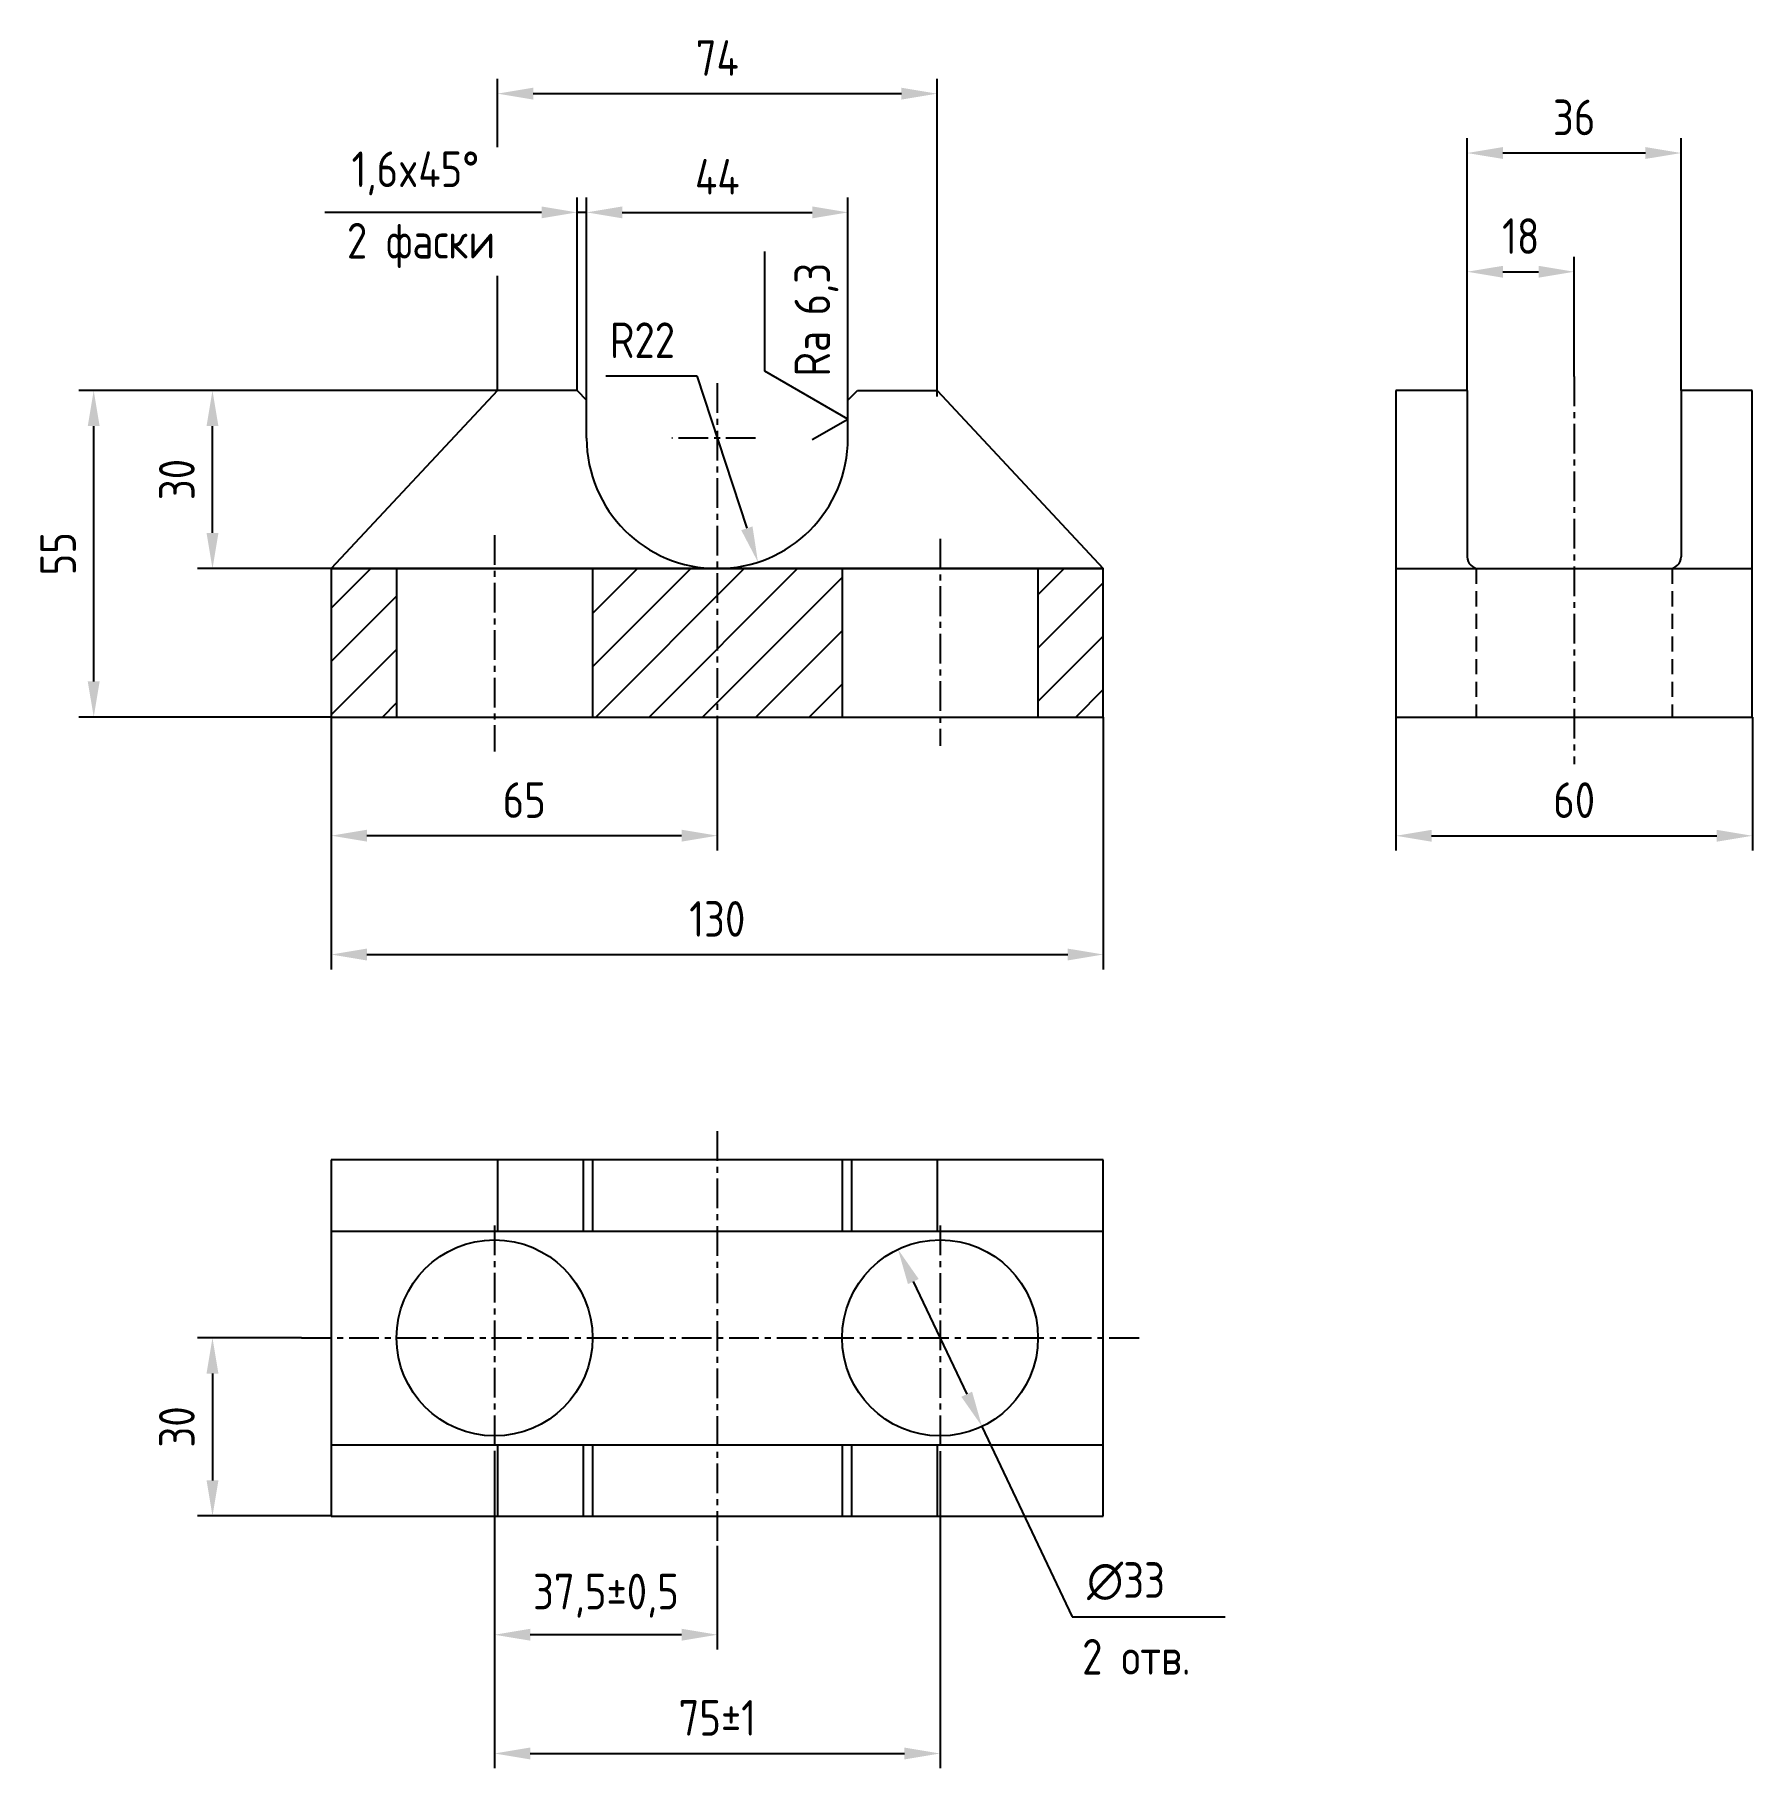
# Model space of a CAD drawing. Header units: millimetres. Extents: x 883 to 1172, y -8 to 284.
import ezdxf

# ---------------------------------------------------------------- set-up
doc = ezdxf.new("R2010")
doc.units = ezdxf.units.MM
doc.header["$LTSCALE"] = 4
doc.linetypes.add('CENTER', pattern=[2, 1.25, -0.25, 0.25, -0.25])
doc.linetypes.add('HIDDEN', pattern=[9.525, 6.35, -3.175])
for name, color, linetype in [('centr', 5, 'CENTER'), ('Cont', 6, 'Continuous'), ('DIM', 7, 'Continuous'), ('HATCH', 2, 'Continuous'), ('Hide', 2, 'HIDDEN'), ('Text', 3, 'Continuous')]:
    doc.layers.add(name, color=color, linetype=linetype)
doc.styles.add('Style1', font='romans.shx', dxfattribs={"width": 0.8})
doc.dimstyles.new('Dia_2', dxfattribs={"dimscale": 2, "dimtxt": 3, "dimasz": 3, "dimexe": 1.25, "dimexo": 0, "dimgap": 1.5, "dimtad": 1, "dimtih": 1, "dimtoh": 1, "dimtxsty": 'Style1', "dimcen": 2.5, "dimclrt": 3, "dimadec": 0, "dimazin": 0, "dimtfac": 1, "dimtmove": 0, "dimatfit": 2, "dimfxl": 1, "dimarcsym": 0})
doc.dimstyles.new('Lin_2', dxfattribs={"dimscale": 2, "dimtxt": 3, "dimasz": 3, "dimexe": 1.25, "dimexo": 0, "dimgap": 1.5, "dimtad": 1, "dimtxsty": 'Style1', "dimcen": 2.5, "dimclrt": 3, "dimadec": 0, "dimazin": 0, "dimtfac": 1, "dimtmove": 0, "dimatfit": 3, "dimldrblk": 'DOT', "dimfxl": 1, "dimarcsym": 0})
doc.dimstyles.new('Rad2', dxfattribs={"dimscale": 2, "dimtxt": 3, "dimasz": 3, "dimexe": 1.25, "dimexo": 0, "dimgap": 1.5, "dimtad": 1, "dimtoh": 1, "dimtxsty": 'Style1', "dimcen": 2.5, "dimse1": 1, "dimclrt": 3, "dimadec": 0, "dimazin": 0, "dimtfac": 1, "dimtmove": 0, "dimatfit": 3, "dimldrblk": 'DOT', "dimfxl": 1, "dimarcsym": 0})

# ---------------------------------------------------------------- blocks, each defined once
blk = doc.blocks.new('*D5')
at = {"layer": 'Defpoints', "color": 0, "transparency": 16777216}
for p in [(1062.63, 168.94), (932.63, 148.96), (1062.63, 128.94)]:
    blk.add_point(p, dxfattribs=at)
at = {"layer": 'DIM', "color": 0, "lineweight": -2, "transparency": 16777216}
for p, q in [((1062.63, 168.94), (1062.63, 126.44)), ((932.63, 148.96), (932.63, 126.44)), ((938.63, 128.94), (1056.63, 128.94))]:
    blk.add_line(p, q, dxfattribs=at)
at = {"layer": 'DIM', "color": 0, "transparency": 16777216}
for points in [[(938.63, 129.94), (938.63, 127.94), (932.63, 128.94)], [(1056.63, 129.94), (1056.63, 127.94), (1062.63, 128.94)]]:
    blk.add_solid(points, dxfattribs=at)
at = {"layer": 'DIM', "color": 3, "transparency": 16777216, "insert": (997.63, 134.94), "char_height": 6, "attachment_point": 5, "style": 'Style1'}
blk.add_mtext('130', dxfattribs=at)
blk = doc.blocks.new('_Dot')
at = {"color": 0, "linetype": 'ByBlock', "lineweight": -2}
blk.add_line((-0.5, 0), (-1, 0), dxfattribs=at)
at = {"color": 0, "linetype": 'ByBlock', "const_width": 0.5}
blk.add_lwpolyline([(-0.25, 0, 1), (0.25, 0, 1)], format="xyb", close=True, dxfattribs=at)
blk = doc.blocks.new('*D6')
at = {"layer": 'Defpoints', "color": 0, "transparency": 16777216}
for p in [(1111.91, 168.94), (1171.91, 168.94), (1171.91, 148.94)]:
    blk.add_point(p, dxfattribs=at)
at = {"layer": 'DIM', "color": 0, "lineweight": -2, "transparency": 16777216}
for p, q in [((1111.91, 168.94), (1111.91, 146.44)), ((1171.91, 168.94), (1171.91, 146.44)), ((1117.91, 148.94), (1165.91, 148.94))]:
    blk.add_line(p, q, dxfattribs=at)
at = {"layer": 'DIM', "color": 0, "transparency": 16777216}
for points in [[(1117.91, 149.94), (1117.91, 147.94), (1111.91, 148.94)], [(1165.91, 149.94), (1165.91, 147.94), (1171.91, 148.94)]]:
    blk.add_solid(points, dxfattribs=at)
at = {"layer": 'DIM', "color": 3, "transparency": 16777216, "insert": (1141.91, 154.94), "char_height": 6, "attachment_point": 5, "style": 'Style1'}
blk.add_mtext('60', dxfattribs=at)
blk = doc.blocks.new('*D7')
at = {"layer": 'Defpoints', "color": 0, "transparency": 16777216}
for p in [(912.63, 223.94), (960.63, 223.94), (932.63, 193.94)]:
    blk.add_point(p, dxfattribs=at)
at = {"layer": 'DIM', "color": 0, "lineweight": -2, "transparency": 16777216}
for p, q in [((960.63, 223.94), (910.13, 223.94)), ((912.63, 199.94), (912.63, 217.94)), ((932.63, 193.94), (910.13, 193.94))]:
    blk.add_line(p, q, dxfattribs=at)
at = {"layer": 'DIM', "color": 0, "transparency": 16777216}
for points in [[(911.63, 217.94), (913.63, 217.94), (912.63, 223.94)], [(911.63, 199.94), (913.63, 199.94), (912.63, 193.94)]]:
    blk.add_solid(points, dxfattribs=at)
at = {"layer": 'DIM', "color": 3, "transparency": 16777216, "insert": (906.63, 208.94), "char_height": 6, "attachment_point": 5, "rotation": 90, "style": 'Style1'}
blk.add_mtext('30', dxfattribs=at)
blk = doc.blocks.new('*D8')
at = {"layer": 'Defpoints', "color": 0, "transparency": 16777216}
for p in [(932.63, 168.94), (997.63, 164.91), (997.63, 148.96)]:
    blk.add_point(p, dxfattribs=at)
at = {"layer": 'DIM', "color": 0, "lineweight": -2, "transparency": 16777216}
for p, q in [((932.63, 168.94), (932.63, 146.46)), ((997.63, 164.91), (997.63, 146.46)), ((938.63, 148.96), (991.63, 148.96))]:
    blk.add_line(p, q, dxfattribs=at)
at = {"layer": 'DIM', "color": 0, "transparency": 16777216}
for points in [[(938.63, 149.96), (938.63, 147.96), (932.63, 148.96)], [(991.63, 149.96), (991.63, 147.96), (997.63, 148.96)]]:
    blk.add_solid(points, dxfattribs=at)
at = {"layer": 'DIM', "color": 3, "transparency": 16777216, "insert": (965.13, 154.96), "char_height": 6, "attachment_point": 5, "style": 'Style1'}
blk.add_mtext('65', dxfattribs=at)
blk = doc.blocks.new('*D9')
at = {"layer": 'Defpoints', "color": 0, "transparency": 16777216}
for p in [(1141.91, 243.94), (1141.91, 226.31), (1123.91, 223.94)]:
    blk.add_point(p, dxfattribs=at)
at = {"layer": 'DIM', "color": 0, "lineweight": -2, "transparency": 16777216}
for p, q in [((1123.91, 223.94), (1123.91, 246.44)), ((1141.91, 226.31), (1141.91, 246.44)), ((1129.91, 243.94), (1135.91, 243.94))]:
    blk.add_line(p, q, dxfattribs=at)
at = {"layer": 'DIM', "color": 0, "transparency": 16777216}
for points in [[(1129.91, 244.94), (1129.91, 242.94), (1123.91, 243.94)], [(1135.91, 244.94), (1135.91, 242.94), (1141.91, 243.94)]]:
    blk.add_solid(points, dxfattribs=at)
at = {"layer": 'DIM', "color": 3, "transparency": 16777216, "insert": (1132.91, 249.94), "char_height": 6, "attachment_point": 5, "style": 'Style1'}
blk.add_mtext('18', dxfattribs=at)
blk = doc.blocks.new('*D10')
at = {"layer": 'Defpoints', "color": 0, "transparency": 16777216}
for p in [(1123.91, 263.94), (1123.91, 243.94), (1159.91, 223.94)]:
    blk.add_point(p, dxfattribs=at)
at = {"layer": 'DIM', "color": 0, "lineweight": -2, "transparency": 16777216}
for p, q in [((1123.91, 243.94), (1123.91, 266.44)), ((1159.91, 223.94), (1159.91, 266.44)), ((1153.91, 263.94), (1129.91, 263.94))]:
    blk.add_line(p, q, dxfattribs=at)
at = {"layer": 'DIM', "color": 0, "transparency": 16777216}
for points in [[(1129.91, 264.94), (1129.91, 262.94), (1123.91, 263.94)], [(1153.91, 264.94), (1153.91, 262.94), (1159.91, 263.94)]]:
    blk.add_solid(points, dxfattribs=at)
at = {"layer": 'DIM', "color": 3, "transparency": 16777216, "insert": (1141.91, 269.94), "char_height": 6, "attachment_point": 5, "style": 'Style1'}
blk.add_mtext('36', dxfattribs=at)
blk = doc.blocks.new('*D11')
at = {"layer": 'Defpoints', "color": 0, "transparency": 16777216}
for p in [(974.03, 253.94), (974.03, 223.94), (975.63, 222.34)]:
    blk.add_point(p, dxfattribs=at)
at = {"layer": 'DIM', "color": 0, "lineweight": -2, "transparency": 16777216}
for p, q in [((974.03, 223.94), (974.03, 256.44)), ((975.63, 222.34), (975.63, 256.44)), ((968.03, 253.94), (931.57, 253.94)), ((975.63, 253.94), (974.03, 253.94)), ((981.63, 253.94), (987.63, 253.94))]:
    blk.add_line(p, q, dxfattribs=at)
at = {"layer": 'DIM', "color": 0, "transparency": 16777216}
for points in [[(968.03, 254.94), (968.03, 252.94), (974.03, 253.94)], [(981.63, 254.94), (981.63, 252.94), (975.63, 253.94)]]:
    blk.add_solid(points, dxfattribs=at)
at = {"layer": 'DIM', "color": 3, "transparency": 16777216, "insert": (946.8, 260.51), "char_height": 6, "attachment_point": 5, "style": 'Style1'}
blk.add_mtext('1,6x45%%d', dxfattribs=at)
blk = doc.blocks.new('*D12')
at = {"layer": 'Defpoints', "color": 0, "transparency": 16777216}
for p in [(1019.63, 253.94), (975.63, 222.34), (1019.63, 222.34)]:
    blk.add_point(p, dxfattribs=at)
at = {"layer": 'DIM', "color": 0, "lineweight": -2, "transparency": 16777216}
for p, q in [((975.63, 222.34), (975.63, 256.44)), ((1019.63, 222.34), (1019.63, 256.44)), ((981.63, 253.94), (1013.63, 253.94))]:
    blk.add_line(p, q, dxfattribs=at)
at = {"layer": 'DIM', "color": 0, "transparency": 16777216}
for points in [[(981.63, 254.94), (981.63, 252.94), (975.63, 253.94)], [(1013.63, 254.94), (1013.63, 252.94), (1019.63, 253.94)]]:
    blk.add_solid(points, dxfattribs=at)
at = {"layer": 'DIM', "color": 3, "transparency": 16777216, "insert": (997.63, 259.94), "char_height": 6, "attachment_point": 5, "style": 'Style1'}
blk.add_mtext('44', dxfattribs=at)
blk = doc.blocks.new('*D13')
at = {"layer": 'Defpoints', "color": 0, "transparency": 16777216}
for p in [(1034.63, 273.94), (960.63, 264.91), (1034.63, 222.94)]:
    blk.add_point(p, dxfattribs=at)
at = {"layer": 'DIM', "color": 0, "lineweight": -2, "transparency": 16777216}
for p, q in [((960.63, 264.91), (960.63, 276.44)), ((1034.63, 222.94), (1034.63, 276.44)), ((966.63, 273.94), (1028.63, 273.94))]:
    blk.add_line(p, q, dxfattribs=at)
at = {"layer": 'DIM', "color": 0, "transparency": 16777216}
for points in [[(966.63, 274.94), (966.63, 272.94), (960.63, 273.94)], [(1028.63, 274.94), (1028.63, 272.94), (1034.63, 273.94)]]:
    blk.add_solid(points, dxfattribs=at)
at = {"layer": 'DIM', "color": 3, "transparency": 16777216, "insert": (997.63, 279.94), "char_height": 6, "attachment_point": 5, "style": 'Style1'}
blk.add_mtext('74', dxfattribs=at)
blk = doc.blocks.new('*D14')
at = {"layer": 'Defpoints', "color": 0, "transparency": 16777216}
for p in [(892.63, 223.94), (912.63, 223.94), (932.63, 168.94)]:
    blk.add_point(p, dxfattribs=at)
at = {"layer": 'DIM', "color": 0, "lineweight": -2, "transparency": 16777216}
for p, q in [((912.63, 223.94), (890.13, 223.94)), ((892.63, 174.94), (892.63, 217.94)), ((932.63, 168.94), (890.13, 168.94))]:
    blk.add_line(p, q, dxfattribs=at)
at = {"layer": 'DIM', "color": 0, "transparency": 16777216}
for points in [[(891.63, 217.94), (893.63, 217.94), (892.63, 223.94)], [(891.63, 174.94), (893.63, 174.94), (892.63, 168.94)]]:
    blk.add_solid(points, dxfattribs=at)
at = {"layer": 'DIM', "color": 3, "transparency": 16777216, "insert": (886.63, 196.44), "char_height": 6, "attachment_point": 5, "rotation": 90, "style": 'Style1'}
blk.add_mtext('55', dxfattribs=at)
blk = doc.blocks.new('*D15')
at = {"layer": 'Defpoints', "color": 0, "transparency": 16777216}
for p in [(927.64, 64.37), (912.63, 34.37), (932.63, 34.37)]:
    blk.add_point(p, dxfattribs=at)
at = {"layer": 'DIM', "color": 0, "lineweight": -2, "transparency": 16777216}
for p, q in [((927.64, 64.37), (910.13, 64.37)), ((912.63, 58.37), (912.63, 40.37)), ((932.63, 34.37), (910.13, 34.37))]:
    blk.add_line(p, q, dxfattribs=at)
at = {"layer": 'DIM', "color": 0, "transparency": 16777216}
for points in [[(911.63, 58.37), (913.63, 58.37), (912.63, 64.37)], [(911.63, 40.37), (913.63, 40.37), (912.63, 34.37)]]:
    blk.add_solid(points, dxfattribs=at)
at = {"layer": 'DIM', "color": 3, "transparency": 16777216, "insert": (906.63, 49.37), "char_height": 6, "attachment_point": 5, "rotation": 90, "style": 'Style1'}
blk.add_mtext('30', dxfattribs=at)
blk = doc.blocks.new('*D16')
at = {"layer": 'Defpoints', "color": 0, "transparency": 16777216}
for p in [(960.13, 45.32), (997.63, 29.35), (960.13, 14.37)]:
    blk.add_point(p, dxfattribs=at)
at = {"layer": 'DIM', "color": 0, "lineweight": -2, "transparency": 16777216}
for p, q in [((960.13, 45.32), (960.13, 11.87)), ((997.63, 29.35), (997.63, 11.87)), ((991.63, 14.37), (966.13, 14.37))]:
    blk.add_line(p, q, dxfattribs=at)
at = {"layer": 'DIM', "color": 0, "transparency": 16777216}
for points in [[(966.13, 15.37), (966.13, 13.37), (960.13, 14.37)], [(991.63, 15.37), (991.63, 13.37), (997.63, 14.37)]]:
    blk.add_solid(points, dxfattribs=at)
at = {"layer": 'DIM', "color": 3, "transparency": 16777216, "insert": (978.88, 20.94), "char_height": 6, "attachment_point": 5, "style": 'Style1'}
blk.add_mtext('37,5%%p0,5', dxfattribs=at)
blk = doc.blocks.new('*D17')
at = {"layer": 'Defpoints', "color": 0, "transparency": 16777216}
for p in [(1035.13, 45.02), (960.13, 14.37), (1035.13, -5.63)]:
    blk.add_point(p, dxfattribs=at)
at = {"layer": 'DIM', "color": 0, "lineweight": -2, "transparency": 16777216}
for p, q in [((1035.13, 45.02), (1035.13, -8.13)), ((960.13, 14.37), (960.13, -8.13)), ((966.13, -5.63), (1029.13, -5.63))]:
    blk.add_line(p, q, dxfattribs=at)
at = {"layer": 'DIM', "color": 0, "transparency": 16777216}
for points in [[(966.13, -4.63), (966.13, -6.63), (960.13, -5.63)], [(1029.13, -4.63), (1029.13, -6.63), (1035.13, -5.63)]]:
    blk.add_solid(points, dxfattribs=at)
at = {"layer": 'DIM', "color": 3, "transparency": 16777216, "insert": (997.63, 0.37), "char_height": 6, "attachment_point": 5, "style": 'Style1'}
blk.add_mtext('75%%p1', dxfattribs=at)
blk = doc.blocks.new('*D18')
at = {"layer": 'Defpoints', "color": 0, "transparency": 16777216}
for p in [(1028.06, 79.28), (1042.2, 49.46)]:
    blk.add_point(p, dxfattribs=at)
at = {"layer": 'DIM', "color": 0, "lineweight": -2, "transparency": 16777216}
for p, q in [((1030.63, 73.86), (1039.63, 54.88)), ((1042.2, 49.46), (1057.4, 17.38)), ((1057.4, 17.38), (1072.52, 17.38))]:
    blk.add_line(p, q, dxfattribs=at)
at = {"layer": 'DIM', "color": 0, "transparency": 16777216}
for points in [[(1031.54, 74.29), (1029.73, 73.43), (1028.06, 79.28)], [(1040.53, 55.31), (1038.72, 54.45), (1042.2, 49.46)]]:
    blk.add_solid(points, dxfattribs=at)
at = {"layer": 'DIM', "color": 3, "transparency": 16777216, "insert": (1066.46, 23.38), "char_height": 6, "attachment_point": 5, "style": 'Style1'}
blk.add_mtext('∅33', dxfattribs=at)
blk = doc.blocks.new('*D19')
at = {"layer": 'Defpoints', "color": 0, "transparency": 16777216}
for p in [(997.63, 215.94), (1004.48, 195.03)]:
    blk.add_point(p, dxfattribs=at)
at = {"layer": 'DIM', "color": 0, "lineweight": -2, "transparency": 16777216}
for p, q in [((978.86, 226.41), (994.2, 226.41)), ((994.2, 226.41), (1002.61, 200.73))]:
    blk.add_line(p, q, dxfattribs=at)
at = {"layer": 'DIM', "color": 0, "transparency": 16777216}
blk.add_solid([(1003.56, 201.04), (1001.66, 200.42), (1004.48, 195.03)], dxfattribs=at)
at = {"layer": 'DIM', "color": 3, "transparency": 16777216, "insert": (985.03, 232.41), "char_height": 6, "attachment_point": 5, "style": 'Style1'}
blk.add_mtext('R22', dxfattribs=at)
blk = doc.blocks.new('sherISO_03')
at = {"layer": 'Text'}
blk.add_line((4.04, 7), (14.12, 7), dxfattribs=at)
blk.add_lwpolyline([(-1.73, 3), (0, 0), (4.04, 7)], dxfattribs=at)
at = {"layer": 'Text', "style": 'Style1', "width": 0.8}
blk.add_text('Ra', height=3, dxfattribs=at).set_placement((3.58, 1.5))
blk.add_attdef('6,3', (8.73, 1.5), '', height=3, dxfattribs=at)

msp = doc.modelspace()

# ---------------------------------------------------------------- hatches: boundary and pattern name
at = {"layer": 'HATCH'}
h = msp.add_hatch(dxfattribs=at)
h.set_pattern_fill('ANSI31', color=256, scale=2, style=0)
h.paths.add_polyline_path([(943.63, 193.936), (932.63, 193.936), (932.63, 168.936), (943.63, 168.936)])
h.paths.add_polyline_path([(997.63, 193.936), (976.63, 193.936), (976.63, 168.936), (997.63, 168.936)])
h.paths.add_polyline_path([(1018.63, 193.936), (997.63, 193.936), (997.63, 168.936), (1018.63, 168.936)])
h.paths.add_polyline_path([(1062.63, 193.936), (1051.63, 193.936), (1051.63, 168.936), (1062.63, 168.936)])

# ---------------------------------------------------------------- linework, layer by layer
at = {"layer": 'centr'}
for p, q in [((997.63, 225.152), (997.63, 164.911)), ((1141.907, 226.308), (1141.907, 160.995)), ((1004.09, 215.936), (989.981, 215.936)), ((960.13, 199.552), (960.13, 163.127)), ((1035.13, 198.958), (1035.13, 164.117)), ((997.63, 99.191), (997.63, 29.35)), ((960.13, 83.306), (960.13, 45.323)), ((1035.13, 83.295), (1035.13, 45.017)), ((927.637, 64.369), (1069.105, 64.369))]:
    msp.add_line(p, q, dxfattribs=at)
at = {"layer": 'Cont'}
for p, q in [((960.63, 223.936), (932.63, 193.936)), ((974.03, 223.936), (960.63, 223.936)), ((974.03, 223.936), (975.63, 222.336)), ((975.63, 215.936), (975.63, 222.336)), ((1019.63, 222.336), (1021.23, 223.936)), ((1019.63, 215.936), (1019.63, 222.336)), ((1021.23, 223.936), (1034.63, 223.936)), ((1034.63, 223.936), (1062.63, 193.936)), ((1123.907, 223.936), (1111.907, 223.936)), ((1111.907, 223.936), (1111.907, 168.936)), ((1123.907, 223.936), (1123.907, 195.936)), ((1171.907, 223.936), (1159.907, 223.936)), ((1159.907, 223.936), (1159.907, 195.936)), ((1171.907, 168.936), (1171.907, 223.936)), ((1062.63, 193.936), (932.63, 193.936)), ((932.63, 193.936), (932.63, 168.936)), ((932.63, 193.936), (1062.63, 193.936)), ((943.63, 193.936), (943.63, 168.936)), ((976.63, 193.936), (976.63, 168.936)), ((1018.63, 193.936), (1018.63, 168.936)), ((1051.63, 193.936), (1051.63, 168.936)), ((1062.63, 168.936), (1062.63, 193.936)), ((1111.907, 193.936), (1171.907, 193.936)), ((932.63, 168.936), (1062.63, 168.936)), ((1111.907, 168.936), (1171.907, 168.936)), ((932.63, 94.369), (932.63, 34.369)), ((1062.63, 94.369), (932.63, 94.369)), ((960.63, 94.369), (960.63, 82.369)), ((975.03, 94.369), (975.03, 82.369)), ((976.63, 94.369), (976.63, 82.369)), ((1018.63, 94.369), (1018.63, 82.369)), ((1020.23, 94.369), (1020.23, 82.369)), ((1034.63, 94.369), (1034.63, 82.369)), ((1062.63, 34.369), (1062.63, 94.369)), ((932.63, 82.369), (1062.63, 82.369)), ((932.63, 46.369), (1062.63, 46.369)), ((960.63, 46.369), (960.63, 34.369)), ((975.03, 46.369), (975.03, 34.369)), ((976.63, 46.369), (976.63, 34.369)), ((1018.63, 46.369), (1018.63, 34.369)), ((1020.23, 46.369), (1020.23, 34.369)), ((1034.63, 46.369), (1034.63, 34.369)), ((932.63, 34.369), (1062.63, 34.369))]:
    msp.add_line(p, q, dxfattribs=at)
for centre in [(960.13, 64.369), (1035.13, 64.369)]:
    msp.add_circle(centre, 16.5, dxfattribs=at)
for centre, radius, start, end in [((997.63, 215.936), 22, 180, 0), ((1125.907, 195.936), 2, 180, 270), ((1157.907, 195.936), 2, 270, 0)]:
    msp.add_arc(centre, radius, start, end, dxfattribs=at)
at = {"layer": 'DIM'}
for p, q in [((960.63, 223.936), (960.63, 243.266)), ((1072.516, 17.384), (1083.159, 17.384))]:
    msp.add_line(p, q, dxfattribs=at)
at = {"layer": 'Hide', "ltscale": 0.1}
for p, q in [((1125.407, 193.936), (1125.407, 168.936)), ((1158.407, 193.936), (1158.407, 168.936))]:
    msp.add_line(p, q, dxfattribs=at)

# ---------------------------------------------------------------- block references
at = {"layer": 'DIM', "xscale": 2, "yscale": 2, "zscale": 2, "rotation": 90}
msp.add_blockref('sherISO_03', (1019.63, 219.136), dxfattribs=at).add_auto_attribs({'6,3': '6,3'})

# ---------------------------------------------------------------- texts
at = {"layer": 'Text', "style": 'Style1', "width": 0.8}
for s, p in [('2 фаски', (935.272, 246.17)), ('2 отв.', (1059.061, 7.656))]:
    msp.add_text(s, height=6, dxfattribs=at).set_placement(p)

# ---------------------------------------------------------------- dimensions: what is measured, and where the dimension line sits
at = {"layer": 'DIM'}
for base, p1, p2, picture, middle in [((1034.63, 273.936), (960.63, 264.913), (1034.63, 222.936), '*D13', (997.63, 279.936)), ((1062.63, 128.936), (932.63, 148.955), (1062.63, 168.936), '*D5', (997.63, 134.936)), ((1171.907, 148.936), (1111.907, 168.936), (1171.907, 168.936), '*D6', (1141.907, 154.936))]:
    dim = msp.add_linear_dim(base=base, p1=p1, p2=p2, dimstyle='Lin_2', override={"dimtol": 0, "dimlim": 0, "dimtp": 0, "dimtm": 0, "dimtfac": 1, "dimtdec": 2, "dimtolj": 0, "dimtzin": 8}, dxfattribs=at)
    dim.commit()
    dim.dimension.update_dxf_attribs({"geometry": picture, "text_midpoint": middle})
for base, p1, p2, picture, middle in [((1123.907, 263.936), (1159.907, 223.936), (1123.907, 243.936), '*D10', (1141.907, 269.936)), ((1019.63, 253.936), (975.63, 222.336), (1019.63, 222.336), '*D12', (997.63, 259.936)), ((1141.907, 243.936), (1123.907, 223.936), (1141.907, 226.308), '*D9', (1132.907, 249.936)), ((997.63, 148.955), (932.63, 168.936), (997.63, 164.911), '*D8', (965.13, 154.955))]:
    dim = msp.add_linear_dim(base=base, p1=p1, p2=p2, dimstyle='Lin_2', dxfattribs=at)
    dim.commit()
    dim.dimension.update_dxf_attribs({"geometry": picture, "text_midpoint": middle})
for base, p1, p2, text, picture, middle in [((974.03, 253.936), (975.63, 222.336), (974.03, 223.936), '<>x45%%d', '*D11', (946.801, 253.936)), ((960.13, 14.369), (997.63, 29.35), (960.13, 45.323), '<>%%p0,5', '*D16', (978.88, 14.369))]:
    dim = msp.add_linear_dim(base=base, p1=p1, p2=p2, text=text, dimstyle='Lin_2', dxfattribs=at)
    dim.commit()
    dim.dimension.update_dxf_attribs({"geometry": picture, "text_midpoint": middle, "dimtype": 160})
dim = msp.add_radius_dim(center=(997.63, 215.936), mpoint=(1004.476, 195.028), dimstyle='Rad2', override={"dimtmove": 1}, dxfattribs=at)
dim.commit()
dim.dimension.update_dxf_attribs({"geometry": '*D19', "text_midpoint": (994.2, 226.41), "dimtype": 164})
for base, p1, p2, picture, middle in [((892.63, 223.936), (932.63, 168.936), (912.63, 223.936), '*D14', (886.63, 196.436)), ((912.63, 223.936), (932.63, 193.936), (960.63, 223.936), '*D7', (906.63, 208.936)), ((912.63, 34.369), (927.637, 64.369), (932.63, 34.369), '*D15', (906.63, 49.369))]:
    dim = msp.add_linear_dim(base=base, p1=p1, p2=p2, angle=90, dimstyle='Lin_2', dxfattribs=at)
    dim.commit()
    dim.dimension.update_dxf_attribs({"geometry": picture, "text_midpoint": middle})
dim = msp.add_diameter_dim_2p(p1=(1028.062, 79.279), p2=(1042.197, 49.459), dimstyle='Dia_2', dxfattribs=at)
dim.commit()
dim.dimension.update_dxf_attribs({"geometry": '*D18', "text_midpoint": (1066.459, 17.384), "dimtype": 163})
dim = msp.add_linear_dim(base=(1035.13, -5.631), p1=(960.13, 14.369), p2=(1035.13, 45.017), text='<>%%p1', dimstyle='Lin_2', dxfattribs=at)
dim.commit()
dim.dimension.update_dxf_attribs({"geometry": '*D17', "text_midpoint": (997.63, 0.369)})

doc.saveas('drawing.dxf')
